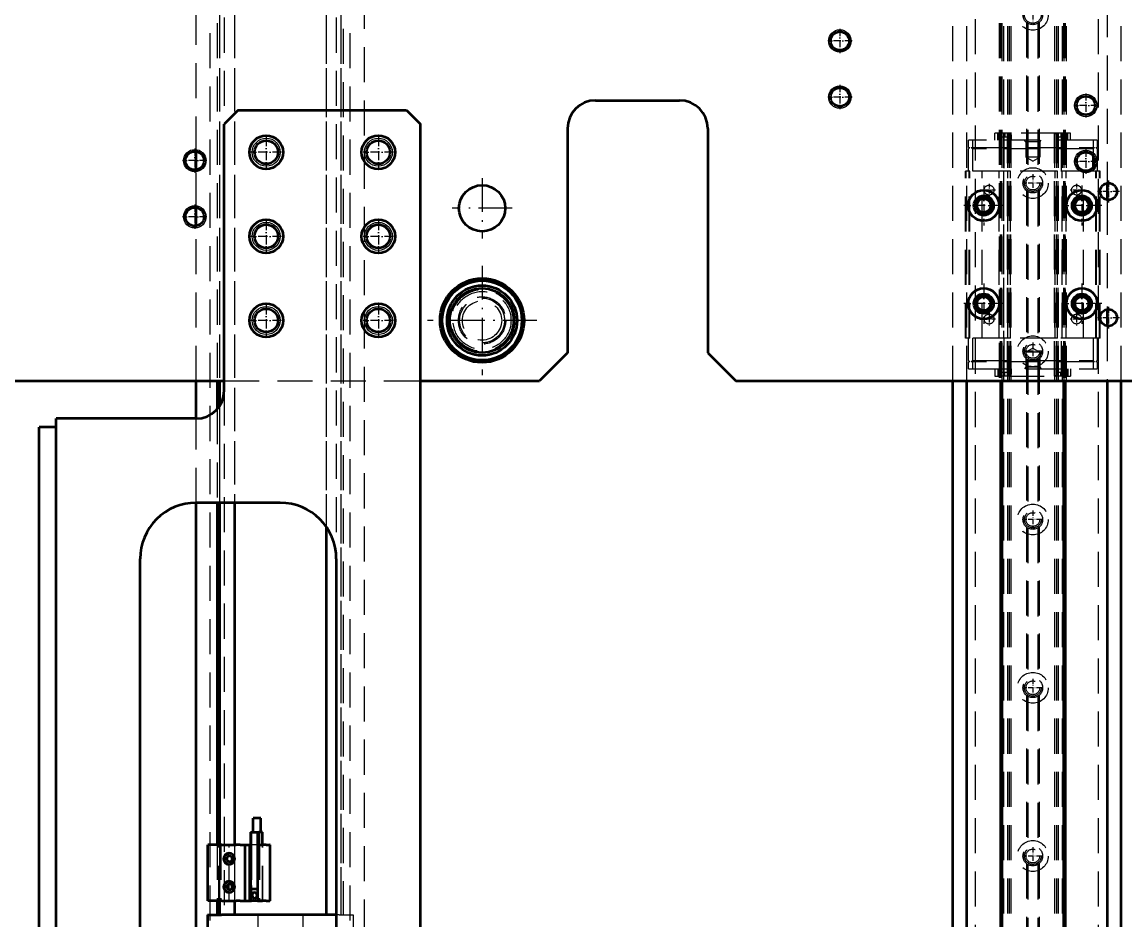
# Model space of a CAD drawing. Header units: millimetres. Extents: x -10155 to 20189, y -25550 to -22580.
# Drawn here: x -9248.4 to -8854.9, y -23547.8 to -23227.6 of the extents above; entities that cross this region are included whole.
import ezdxf

# ---------------------------------------------------------------- set-up
doc = ezdxf.new("R2010")
doc.units = ezdxf.units.MM
for name, pattern in [('CENTER-HOKUTO', [23, 20, -1, 1, -1]), ('DASHDOT', [18.5, 12, -3, 0.5, -3]), ('DASHSPACE', [30, 12, -18]), ('HIDDEN-HOKUTO', [3.8, 2.5, -1.3])]:
    doc.linetypes.add(name, pattern=pattern)
doc.layers.add('AM_7', color=2, linetype='CENTER-HOKUTO', lineweight=30)
doc.layers.add('AM_HID', color=1, linetype='HIDDEN-HOKUTO', lineweight=25)
doc.layers.add('word_dim', color=253, linetype='Continuous')
doc.styles.get("Standard").update_dxf_attribs({"font": 'romans.shx', "bigfont": 'bigfont.shx'})
doc.dimstyles.new('RS-1-5', dxfattribs={"dimscale": 5, "dimtxt": 3.5, "dimasz": 3, "dimexe": 1, "dimexo": 0, "dimgap": 1, "dimtad": 3, "dimdsep": 46, "dimtxsty": 'Standard', "dimblk1": 'OPEN', "dimblk2": 'OPEN', "dimsah": 1, "dimcen": 0, "dimclrd": 256, "dimclre": 256, "dimclrt": 3, "dimadec": 0, "dimazin": 0, "dimtfac": 1, "dimtmove": 0, "dimatfit": 3, "dimldrblk": 'OPEN', "dimfxl": 0, "dimtolj": 1, "dimtzin": 0, "dimarcsym": 0})

# ---------------------------------------------------------------- blocks, each defined once
blk = doc.blocks.new('_Open')
at = {"color": 0, "lineweight": -2}
for p, q in [((-1, 0.167), (0, 0)), ((-1, -0.167), (0, 0)), ((0, 0), (-1, 0))]:
    blk.add_line(p, q, dxfattribs=at)
blk = doc.blocks.new('*D754')
at = {"layer": 'DEFPOINTS', "color": 0, "ltscale": 2}
for p in [(-8616.25, -22750.69), (-9696.25, -23547.81), (-8616.25, -23589.18)]:
    blk.add_point(p, dxfattribs=at)
at = {"layer": 'word_dim', "lineweight": -2, "ltscale": 2}
for p, q in [((-9696.25, -23547.81), (-9696.25, -22745.69)), ((-8616.25, -23589.18), (-8616.25, -22745.69)), ((-9681.25, -22750.69), (-8631.25, -22750.69))]:
    blk.add_line(p, q, dxfattribs=at)
at = {"layer": 'word_dim', "lineweight": -2, "ltscale": 2, "xscale": 15, "yscale": 15, "zscale": 15, "rotation": 180}
blk.add_blockref('_Open', (-9696.25, -22750.69), dxfattribs=at)
at = {"layer": 'word_dim', "lineweight": -2, "ltscale": 2, "xscale": 15, "yscale": 15, "zscale": 15}
blk.add_blockref('_Open', (-8616.25, -22750.69), dxfattribs=at)
at = {"layer": 'word_dim', "color": 3, "ltscale": 2, "insert": (-9156.25, -22736.94), "char_height": 17.5, "attachment_point": 5}
blk.add_mtext('\\A1;1080', dxfattribs=at)

msp = doc.modelspace()

# ---------------------------------------------------------------- linework, layer by layer
at = {"color": 7, "lineweight": 35}
for p, q in [((-9043.748, -23255.504), (-9013.748, -23255.504)), ((-9171.248, -23259.004), (-9111.248, -23259.004)), ((-9176.248, -23359.004), (-9176.248, -23264.004)), ((-9106.248, -23605.004), (-9106.248, -23264.004)), ((-9053.748, -23265.504), (-9053.748, -23345.504)), ((-9003.748, -23265.504), (-9003.748, -23345.504)), ((-9648.748, -23355.504), (-9176.248, -23355.504)), ((-9106.248, -23355.504), (-9063.748, -23355.504)), ((-8993.748, -23355.504), (-8673.748, -23355.504)), ((-8916.248, -23795.004), (-8916.248, -23355.504)), ((-8911.248, -23850.004), (-8911.248, -23355.504)), ((-8899.248, -23355.504), (-8899.248, -23850.004)), ((-8898.827, -23355.504), (-8898.827, -23850.004)), ((-8898.748, -23355.504), (-8898.748, -23849.004)), ((-8876.748, -23355.504), (-8876.748, -23849.004)), ((-8876.668, -23355.504), (-8876.668, -23850.004)), ((-8876.248, -23355.504), (-8876.248, -23850.004)), ((-8861.248, -23355.504), (-8861.248, -23850.004)), ((-8856.248, -23795.004), (-8856.248, -23355.504)), ((-9236.248, -23605.004), (-9236.248, -23369.004)), ((-9186.248, -23369.004), (-9236.248, -23369.004)), ((-9242.248, -23612.004), (-9242.248, -23372.004)), ((-9186.248, -23573.004), (-9186.248, -23399.004)), ((-9156.248, -23399.004), (-9186.248, -23399.004)), ((-9178.748, -23399.004), (-9178.748, -23521.004)), ((-9177.897, -23399.004), (-9177.897, -23521.004)), ((-9172.597, -23399.004), (-9172.597, -23521.004)), ((-9139.897, -23407.485), (-9139.897, -23546.004)), ((-9206.248, -23555.004), (-9206.248, -23419.004)), ((-9136.248, -23419.004), (-9136.248, -23555.004)), ((-9166.906, -23516.504), (-9166.906, -23536.704)), ((-9164.368, -23516.504), (-9164.368, -23536.704)), ((-9182.07, -23541.004), (-9182.07, -23521.004)), ((-9168.867, -23521.004), (-9168.867, -23541.004)), ((-9167.184, -23521.004), (-9167.184, -23541.004)), ((-9164.365, -23521.004), (-9164.365, -23541.004)), ((-9159.812, -23541.004), (-9159.812, -23521.004)), ((-9182.248, -23546.004), (-9182.248, -23573.004)), ((-9136.248, -23546.004), (-9177.248, -23546.004))]:
    msp.add_line(p, q, dxfattribs=at)
at = {"color": 7, "lineweight": 35, "ltscale": 0.176777}
for p, q in [((-9171.248, -23259.004), (-9176.248, -23264.004)), ((-9111.248, -23259.004), (-9106.248, -23264.004))]:
    msp.add_line(p, q, dxfattribs=at)
at = {"color": 7, "lineweight": 35, "ltscale": 0.164282}
for p, q in [((-9186.248, -23280.289), (-9186.248, -23273.718)), ((-9186.248, -23300.289), (-9186.248, -23293.718))]:
    msp.add_line(p, q, dxfattribs=at)
at = {"color": 7, "lineweight": 35, "ltscale": 0.105049}
msp.add_line((-8866.248, -23275.229), (-8866.248, -23279.431), dxfattribs=at)
at = {"color": 7, "lineweight": 35, "ltscale": 0.147902}
for p, q in [((-8861.248, -23285.046), (-8861.248, -23290.962)), ((-8861.248, -23330.046), (-8861.248, -23335.962))]:
    msp.add_line(p, q, dxfattribs=at)
at = {"color": 7, "lineweight": 35, "ltscale": 0.353553}
for p, q in [((-9053.748, -23345.504), (-9063.748, -23355.504)), ((-9003.748, -23345.504), (-8993.748, -23355.504))]:
    msp.add_line(p, q, dxfattribs=at)
at = {"color": 7, "lineweight": 35, "ltscale": 0.337502}
msp.add_line((-9186.248, -23369.004), (-9186.248, -23355.504), dxfattribs=at)
at = {"color": 7, "lineweight": 35, "ltscale": 0.252858}
msp.add_line((-9178.748, -23355.504), (-9178.748, -23365.618), dxfattribs=at)
at = {"color": 7, "lineweight": 35, "ltscale": 0.225061}
msp.add_line((-9177.897, -23355.504), (-9177.897, -23364.506), dxfattribs=at)
at = {"color": 7, "lineweight": 35, "ltscale": 0.15}
msp.add_line((-9236.248, -23372.004), (-9242.248, -23372.004), dxfattribs=at)
at = {"color": 7, "lineweight": 35, "ltscale": 0.019482}
msp.add_line((-9165.151, -23511.504), (-9165.93, -23511.504), dxfattribs=at)
at = {"color": 7, "lineweight": 35, "ltscale": 0.125}
for p, q in [((-9165.93, -23516.504), (-9165.93, -23511.504)), ((-9163.23, -23516.504), (-9163.23, -23511.504)), ((-9177.897, -23541.004), (-9177.897, -23546.004)), ((-9172.597, -23541.004), (-9172.597, -23546.004)), ((-9182.248, -23546.004), (-9177.248, -23546.004))]:
    msp.add_line(p, q, dxfattribs=at)
at = {"color": 7, "lineweight": 35, "ltscale": 0.044855}
msp.add_line((-9163.357, -23511.504), (-9165.151, -23511.504), dxfattribs=at)
at = {"color": 7, "lineweight": 35, "ltscale": 0.003162}
msp.add_line((-9163.23, -23511.504), (-9163.357, -23511.504), dxfattribs=at)
at = {"color": 7, "lineweight": 35, "ltscale": 0.063446}
for p, q in [((-9166.906, -23516.504), (-9164.368, -23516.504)), ((-9166.906, -23536.704), (-9164.368, -23536.704))]:
    msp.add_line(p, q, dxfattribs=at)
at = {"color": 7, "lineweight": 35, "ltscale": 0.011322}
msp.add_line((-9164.368, -23516.504), (-9163.915, -23516.504), dxfattribs=at)
at = {"color": 7, "lineweight": 35, "ltscale": 0.028687}
for p, q in [((-9162.768, -23516.504), (-9163.915, -23516.504)), ((-9162.768, -23541.004), (-9163.915, -23541.004))]:
    msp.add_line(p, q, dxfattribs=at)
at = {"color": 7, "lineweight": 35, "ltscale": 0.1125}
for p, q in [((-9163.915, -23516.504), (-9163.915, -23521.004)), ((-9162.58, -23521.004), (-9162.58, -23516.504))]:
    msp.add_line(p, q, dxfattribs=at)
at = {"color": 7, "lineweight": 35, "ltscale": 0.004687}
for p, q in [((-9162.58, -23516.504), (-9162.768, -23516.504)), ((-9162.58, -23541.004), (-9162.768, -23541.004))]:
    msp.add_line(p, q, dxfattribs=at)
at = {"color": 7, "lineweight": 35, "ltscale": 0.12395}
for p, q in [((-9177.112, -23521.004), (-9182.07, -23521.004)), ((-9177.112, -23541.004), (-9182.07, -23541.004))]:
    msp.add_line(p, q, dxfattribs=at)
at = {"color": 7, "lineweight": 35, "ltscale": 0.127332}
for p, q in [((-9177.112, -23521.004), (-9172.019, -23521.004)), ((-9177.112, -23541.004), (-9172.019, -23541.004))]:
    msp.add_line(p, q, dxfattribs=at)
at = {"color": 7, "lineweight": 35, "ltscale": 0.008679}
for p, q in [((-9171.671, -23521.004), (-9172.019, -23521.004)), ((-9171.671, -23541.004), (-9172.019, -23541.004))]:
    msp.add_line(p, q, dxfattribs=at)
at = {"color": 7, "lineweight": 35, "ltscale": 0.02868}
for p, q in [((-9170.524, -23521.004), (-9171.671, -23521.004)), ((-9170.524, -23541.004), (-9171.671, -23541.004))]:
    msp.add_line(p, q, dxfattribs=at)
at = {"color": 7, "lineweight": 35, "ltscale": 0.041425}
for p, q in [((-9170.524, -23521.004), (-9168.867, -23521.004)), ((-9170.524, -23541.004), (-9168.867, -23541.004))]:
    msp.add_line(p, q, dxfattribs=at)
at = {"color": 7, "lineweight": 35, "ltscale": 0.04209}
for p, q in [((-9168.867, -23521.004), (-9167.184, -23521.004)), ((-9168.867, -23541.004), (-9167.184, -23541.004))]:
    msp.add_line(p, q, dxfattribs=at)
at = {"color": 7, "lineweight": 35, "ltscale": 0.006946}
msp.add_line((-9167.184, -23521.004), (-9166.906, -23521.004), dxfattribs=at)
at = {"color": 7, "lineweight": 35, "ltscale": 0.043042}
for p, q in [((-9164.365, -23521.004), (-9162.643, -23521.004)), ((-9164.365, -23541.004), (-9162.643, -23541.004))]:
    msp.add_line(p, q, dxfattribs=at)
at = {"color": 7, "lineweight": 35, "ltscale": 0.010571}
for p, q in [((-9162.22, -23521.004), (-9162.643, -23521.004)), ((-9162.22, -23541.004), (-9162.643, -23541.004))]:
    msp.add_line(p, q, dxfattribs=at)
at = {"color": 7, "lineweight": 35, "ltscale": 0.022656}
for p, q in [((-9161.314, -23521.004), (-9162.22, -23521.004)), ((-9161.314, -23541.004), (-9162.22, -23541.004))]:
    msp.add_line(p, q, dxfattribs=at)
at = {"color": 7, "lineweight": 35, "ltscale": 0.032861}
for p, q in [((-9161.314, -23521.004), (-9159.999, -23521.004)), ((-9161.314, -23541.004), (-9159.999, -23541.004))]:
    msp.add_line(p, q, dxfattribs=at)
at = {"color": 7, "lineweight": 35, "ltscale": 0.004681}
for p, q in [((-9159.812, -23521.004), (-9159.999, -23521.004)), ((-9159.812, -23541.004), (-9159.999, -23541.004))]:
    msp.add_line(p, q, dxfattribs=at)
at = {"color": 7, "lineweight": 35, "ltscale": 0.028535}
for p, q in [((-9174.394, -23524.849), (-9175.379, -23525.427)), ((-9175.379, -23526.581), (-9174.394, -23527.159)), ((-9174.394, -23534.849), (-9175.379, -23535.427)), ((-9175.379, -23536.581), (-9174.394, -23537.159))]:
    msp.add_line(p, q, dxfattribs=at)
at = {"color": 7, "lineweight": 35, "ltscale": 0.028868}
for p, q in [((-9175.379, -23525.427), (-9175.379, -23526.581)), ((-9175.292, -23525.427), (-9175.292, -23526.581)), ((-9173.409, -23526.581), (-9173.409, -23525.427)), ((-9175.379, -23535.427), (-9175.379, -23536.581)), ((-9175.205, -23535.427), (-9175.205, -23536.581)), ((-9173.409, -23536.581), (-9173.409, -23535.427))]:
    msp.add_line(p, q, dxfattribs=at)
at = {"color": 7, "lineweight": 35, "ltscale": 0.002167}
for p, q in [((-9175.292, -23525.427), (-9175.379, -23525.427)), ((-9175.292, -23526.581), (-9175.379, -23526.581))]:
    msp.add_line(p, q, dxfattribs=at)
at = {"color": 7, "lineweight": 35, "ltscale": 0.027281}
for p, q in [((-9174.351, -23524.875), (-9175.292, -23525.427)), ((-9175.292, -23526.581), (-9174.351, -23527.133))]:
    msp.add_line(p, q, dxfattribs=at)
at = {"color": 7, "lineweight": 35, "ltscale": 0.02854}
for p, q in [((-9173.409, -23525.427), (-9174.394, -23524.849)), ((-9174.394, -23527.159), (-9173.409, -23526.581)), ((-9173.409, -23535.427), (-9174.394, -23534.849)), ((-9174.394, -23537.159), (-9173.409, -23536.581))]:
    msp.add_line(p, q, dxfattribs=at)
at = {"color": 7, "lineweight": 35, "ltscale": 0.026022}
for p, q in [((-9174.307, -23534.9), (-9175.205, -23535.427)), ((-9175.205, -23536.581), (-9174.307, -23537.108))]:
    msp.add_line(p, q, dxfattribs=at)
at = {"color": 7, "lineweight": 35, "ltscale": 0.00434}
for p, q in [((-9175.205, -23535.427), (-9175.379, -23535.427)), ((-9175.205, -23536.581), (-9175.379, -23536.581))]:
    msp.add_line(p, q, dxfattribs=at)
at = {"color": 7, "lineweight": 35, "ltscale": 0.1075}
msp.add_line((-9166.694, -23536.704), (-9166.694, -23541.004), dxfattribs=at)
at = {"color": 7, "lineweight": 35, "ltscale": 0.125001}
msp.add_line((-9178.748, -23541.004), (-9178.748, -23546.004), dxfattribs=at)
at = {"color": 7, "lineweight": 35, "ltscale": 0.016046}
msp.add_line((-9167.184, -23541.004), (-9166.542, -23541.004), dxfattribs=at)
at = {"color": 7, "lineweight": 35, "ltscale": 0.06344}
msp.add_line((-9164.157, -23541.004), (-9166.694, -23541.004), dxfattribs=at)
at = {"color": 7, "lineweight": 35, "ltscale": 0.051099}
msp.add_line((-9164.496, -23541.004), (-9166.54, -23541.004), dxfattribs=at)
at = {"color": 7, "lineweight": 35, "ltscale": 0.003271}
msp.add_line((-9164.365, -23541.004), (-9164.496, -23541.004), dxfattribs=at)
at = {"color": 7, "lineweight": 35, "ltscale": 0.006042}
msp.add_line((-9164.157, -23541.004), (-9163.915, -23541.004), dxfattribs=at)
at = {"color": 7, "linetype": 'DASHSPACE', "lineweight": 13}
for centre in [(-8887.748, -23225.004), (-8887.748, -23285.004), (-8887.748, -23345.004), (-8887.748, -23405.004), (-8887.748, -23465.004), (-8887.748, -23525.004)]:
    msp.add_circle(centre, 3, dxfattribs=at)
at = {"color": 7, "lineweight": 13}
for centre, radius in [((-8956.571, -23234.317), 4), ((-8956.571, -23254.317), 4), ((-8868.823, -23257.33), 4), ((-9161.248, -23274.004), 5), ((-9121.248, -23274.004), 5), ((-9186.748, -23277.004), 4), ((-8868.823, -23277.33), 4), ((-9186.748, -23297.004), 4), ((-9161.248, -23304.004), 5), ((-9121.248, -23304.004), 5), ((-9161.248, -23334.004), 5), ((-9121.248, -23334.004), 5)]:
    msp.add_circle(centre, radius, dxfattribs=at)
at = {"color": 7, "lineweight": 35}
for centre, radius in [((-8956.571, -23234.317), 3.323), ((-8956.571, -23254.317), 3.323), ((-8868.823, -23257.33), 3.323), ((-9161.248, -23274.004), 6), ((-9161.248, -23274.004), 4.188), ((-9121.248, -23274.004), 6), ((-9121.248, -23274.004), 4.188), ((-9186.748, -23277.004), 3.324), ((-8868.823, -23277.33), 3.323), ((-9084.248, -23294.004), 8.25), ((-8860.748, -23288.004), 3), ((-8905.248, -23293.004), 5.5), ((-8905.248, -23293.004), 3.5), ((-8905.248, -23293.004), 3), ((-8905.248, -23293.004), 2.459), ((-8870.248, -23293.004), 5.5), ((-8870.248, -23293.004), 3.5), ((-8870.248, -23293.004), 3), ((-8870.248, -23293.004), 2.458), ((-9186.748, -23297.004), 3.324), ((-9161.248, -23304.004), 6), ((-9121.248, -23304.004), 6), ((-9161.248, -23304.004), 4.188), ((-9121.248, -23304.004), 4.188), ((-9084.248, -23334.004), 15), ((-9084.248, -23334.004), 14.5), ((-9084.248, -23334.004), 14.2), ((-9084.248, -23334.004), 12.5), ((-9084.248, -23334.004), 11.5), ((-8905.248, -23328.004), 5.5), ((-8870.248, -23328.004), 5.5), ((-8905.248, -23328.004), 3.5), ((-8905.248, -23328.004), 3), ((-8905.248, -23328.004), 2.458), ((-8870.248, -23328.004), 3.5), ((-8870.248, -23328.004), 3), ((-8870.248, -23328.004), 2.458), ((-9161.248, -23334.004), 6), ((-9161.248, -23334.004), 4.188), ((-9121.248, -23334.004), 6), ((-9121.248, -23334.004), 4.188), ((-8860.748, -23333.004), 3)]:
    msp.add_circle(centre, radius, dxfattribs=at)
for centre, radius, start, end in [((-9043.748, -23265.504), 10, 90, 179.99999), ((-9013.748, -23265.504), 10, 0, 90), ((-9186.248, -23359.004), 10, 270, 360), ((-9186.248, -23419.004), 20, 90, 180.00001), ((-9156.248, -23419.004), 20, 360, 90)]:
    msp.add_arc(centre, radius, start, end, dxfattribs=at)
for centre, major_axis, ratio, start_param, end_param in [((-9174.481, -23526.004), (0, 2), 0.9848078, 6.2831853, 9.424778), ((-9174.394, -23526.004), (0, 2), 0.9848078, 0.0220344, 3.1195502), ((-9174.481, -23526.004), (0, 2), 0.9848078, 3.1415927, 6.2831853), ((-9174.481, -23536.004), (0, 2), 0.9848078, 6.2831853, 9.424778), ((-9174.394, -23536.004), (0, 2), 0.9848078, 0.0220344, 3.1195502), ((-9174.481, -23536.004), (0, 2), 0.9848078, 3.1415927, 6.2831853), ((-9165.425, -23539.004), (0, 1), 0.9063078, 6.2831853, 9.424778), ((-9165.383, -23539.004), (0, 1), 0.9063078, 0.0232841, 3.1183052), ((-9165.425, -23539.004), (0, 1), 0.9063078, 3.1415927, 6.2831853)]:
    msp.add_ellipse(centre, major_axis=major_axis, ratio=ratio, start_param=start_param, end_param=end_param, dxfattribs=at)
at = {"layer": 'AM_7', "color": 2, "linetype": 'DASHDOT', "lineweight": 13, "ltscale": 0.159802}
for p, q in [((-8887.748, -23221.808), (-8887.748, -23228.2)), ((-8887.748, -23281.808), (-8887.748, -23288.2)), ((-8884.551, -23285.004), (-8890.943, -23285.004)), ((-8887.748, -23341.808), (-8887.748, -23348.2)), ((-8884.551, -23345.004), (-8890.943, -23345.004)), ((-8884.551, -23405.004), (-8890.943, -23405.004)), ((-8887.748, -23401.808), (-8887.748, -23408.2)), ((-8887.748, -23461.808), (-8887.748, -23468.2)), ((-8884.551, -23465.004), (-8890.943, -23465.004)), ((-8887.748, -23521.808), (-8887.748, -23528.2)), ((-8884.551, -23525.004), (-8890.943, -23525.004))]:
    msp.add_line(p, q, dxfattribs=at)
at = {"layer": 'AM_7', "color": 2, "linetype": 'DASHDOT', "lineweight": 13, "ltscale": 0.216028}
for p, q in [((-8956.571, -23229.996), (-8956.571, -23238.638)), ((-8952.25, -23234.317), (-8960.891, -23234.317)), ((-8956.571, -23249.996), (-8956.571, -23258.638)), ((-8952.25, -23254.317), (-8960.891, -23254.317)), ((-8868.823, -23253.009), (-8868.823, -23261.65)), ((-8864.502, -23257.33), (-8873.143, -23257.33)), ((-9186.748, -23272.683), (-9186.748, -23281.324)), ((-8868.823, -23273.009), (-8868.823, -23281.65)), ((-9182.427, -23277.004), (-9191.068, -23277.004)), ((-8864.502, -23277.33), (-8873.143, -23277.33)), ((-9186.748, -23292.683), (-9186.748, -23301.324)), ((-9182.427, -23297.004), (-9191.068, -23297.004))]:
    msp.add_line(p, q, dxfattribs=at)
at = {"layer": 'AM_7', "color": 2, "linetype": 'DASHDOT', "lineweight": 13, "ltscale": 0.27222}
for p, q in [((-9161.248, -23268.559), (-9161.248, -23279.448)), ((-9121.248, -23268.559), (-9121.248, -23279.448)), ((-9161.248, -23298.559), (-9161.248, -23309.448)), ((-9121.248, -23298.559), (-9121.248, -23309.448)), ((-9161.248, -23328.559), (-9161.248, -23339.448)), ((-9121.248, -23328.559), (-9121.248, -23339.448))]:
    msp.add_line(p, q, dxfattribs=at)
at = {"layer": 'AM_7', "color": 2, "linetype": 'DASHDOT', "lineweight": 13, "ltscale": 0.272217}
for p, q in [((-9155.803, -23274.004), (-9166.692, -23274.004)), ((-9115.803, -23274.004), (-9126.692, -23274.004)), ((-9155.803, -23304.004), (-9166.692, -23304.004)), ((-9115.803, -23304.004), (-9126.692, -23304.004)), ((-9155.803, -23334.004), (-9166.692, -23334.004)), ((-9115.803, -23334.004), (-9126.692, -23334.004))]:
    msp.add_line(p, q, dxfattribs=at)
at = {"layer": 'AM_7', "color": 2, "linetype": 'DASHDOT', "lineweight": 13}
for p, q in [((-9084.248, -23283.279), (-9084.248, -23304.729)), ((-9073.522, -23294.004), (-9094.972, -23294.004)), ((-9084.248, -23314.504), (-9084.248, -23353.504)), ((-9064.748, -23334.004), (-9103.748, -23334.004))]:
    msp.add_line(p, q, dxfattribs=at)
at = {"layer": 'AM_7', "color": 2, "linetype": 'DASHDOT', "lineweight": 13, "ltscale": 0.357501}
for p, q in [((-8905.248, -23285.854), (-8905.248, -23300.154)), ((-8905.248, -23285.854), (-8905.248, -23300.154)), ((-8870.248, -23285.854), (-8870.248, -23300.154)), ((-8870.248, -23285.854), (-8870.248, -23300.154)), ((-8898.097, -23293.004), (-8912.397, -23293.004)), ((-8898.097, -23293.004), (-8912.397, -23293.004)), ((-8863.097, -23293.004), (-8877.397, -23293.004)), ((-8863.097, -23293.004), (-8877.397, -23293.004)), ((-8905.248, -23320.854), (-8905.248, -23335.154)), ((-8905.248, -23320.854), (-8905.248, -23335.154)), ((-8870.248, -23320.854), (-8870.248, -23335.154)), ((-8870.248, -23320.854), (-8870.248, -23335.154)), ((-8898.097, -23328.004), (-8912.397, -23328.004)), ((-8898.097, -23328.004), (-8912.397, -23328.004)), ((-8863.097, -23328.004), (-8877.397, -23328.004)), ((-8863.097, -23328.004), (-8877.397, -23328.004))]:
    msp.add_line(p, q, dxfattribs=at)
at = {"layer": 'AM_7', "color": 2, "linetype": 'DASHDOT', "lineweight": 13, "ltscale": 0.114336}
for p, q in [((-8903.348, -23285.217), (-8903.348, -23289.791)), ((-8903.348, -23331.217), (-8903.348, -23335.791)), ((-8872.147, -23331.217), (-8872.147, -23335.791))]:
    msp.add_line(p, q, dxfattribs=at)
at = {"layer": 'AM_7', "color": 2, "linetype": 'DASHDOT', "lineweight": 13, "ltscale": 0.114334}
msp.add_line((-8872.147, -23285.217), (-8872.147, -23289.791), dxfattribs=at)
at = {"layer": 'AM_7', "color": 2, "linetype": 'DASHDOT', "lineweight": 13, "ltscale": 0.195001}
for p, q in [((-8860.748, -23284.104), (-8860.748, -23291.904)), ((-8860.748, -23329.104), (-8860.748, -23336.904))]:
    msp.add_line(p, q, dxfattribs=at)
at = {"layer": 'AM_7', "color": 2, "linetype": 'DASHDOT', "lineweight": 13, "ltscale": 0.114337}
for p, q in [((-8901.061, -23287.504), (-8905.634, -23287.504)), ((-8901.061, -23333.504), (-8905.634, -23333.504))]:
    msp.add_line(p, q, dxfattribs=at)
at = {"layer": 'AM_7', "color": 2, "linetype": 'DASHDOT', "lineweight": 13, "ltscale": 0.114331}
for p, q in [((-8869.861, -23287.504), (-8874.434, -23287.504)), ((-8869.861, -23333.504), (-8874.434, -23333.504))]:
    msp.add_line(p, q, dxfattribs=at)
at = {"layer": 'AM_7', "color": 2, "linetype": 'DASHDOT', "lineweight": 13, "ltscale": 0.194995}
for p, q in [((-8856.848, -23288.004), (-8864.647, -23288.004)), ((-8856.848, -23333.004), (-8864.647, -23333.004))]:
    msp.add_line(p, q, dxfattribs=at)
at = {"layer": 'AM_HID', "color": 1, "lineweight": 13, "ltscale": 5}
for p, q in [((-9177.897, -23016.004), (-9177.897, -23546.004)), ((-9172.597, -23016.004), (-9172.597, -23546.004)), ((-9139.897, -23016.004), (-9139.897, -23546.004)), ((-9134.597, -23016.004), (-9134.597, -23546.004)), ((-9139.897, -23021.004), (-9139.897, -23407.485)), ((-9134.597, -23021.004), (-9134.597, -23546.004)), ((-9133.748, -23021.004), (-9133.748, -23546.004)), ((-8908.248, -23847.004), (-8908.248, -23023.004)), ((-8898.839, -23020.004), (-8898.839, -23850.004)), ((-8898.248, -23020.004), (-8898.248, -23850.004)), ((-8896.783, -23020.004), (-8896.783, -23850.004)), ((-8896.781, -23020.004), (-8896.781, -23850.004)), ((-8896.158, -23020.004), (-8896.158, -23850.004)), ((-8895.547, -23020.004), (-8895.547, -23850.004)), ((-8879.947, -23020.004), (-8879.947, -23850.004)), ((-8879.337, -23020.004), (-8879.337, -23850.004)), ((-8878.714, -23020.004), (-8878.714, -23850.004)), ((-8878.712, -23020.004), (-8878.712, -23850.004)), ((-8877.248, -23020.004), (-8877.248, -23850.004)), ((-8876.656, -23020.004), (-8876.656, -23850.004)), ((-8864.248, -23847.004), (-8864.248, -23023.004)), ((-9178.748, -23038.004), (-9178.748, -23355.504)), ((-9177.897, -23038.004), (-9177.897, -23355.504)), ((-9176.248, -23036.004), (-9176.248, -23546.004)), ((-9172.597, -23038.004), (-9172.597, -23399.004)), ((-9136.248, -23036.004), (-9136.248, -23546.004)), ((-8911.248, -23355.504), (-8911.248, -23038.004)), ((-8899.748, -23038.004), (-8899.748, -23355.504)), ((-8899.248, -23038.004), (-8899.248, -23355.504)), ((-8898.827, -23038.004), (-8898.827, -23355.504)), ((-8898.748, -23038.004), (-8898.748, -23355.504)), ((-8876.748, -23038.004), (-8876.748, -23355.504)), ((-8876.668, -23038.004), (-8876.668, -23355.504)), ((-8876.248, -23038.004), (-8876.248, -23355.504)), ((-8875.748, -23355.504), (-8875.748, -23038.004)), ((-9181.248, -23795.004), (-9181.248, -23080.004)), ((-9131.248, -23795.004), (-9131.248, -23080.004)), ((-9126.248, -23667.004), (-9126.248, -23080.004)), ((-8916.248, -23355.504), (-8916.248, -23080.004)), ((-8856.248, -23355.504), (-8856.248, -23080.004)), ((-8861.248, -23144.462), (-8861.248, -23285.046)), ((-9186.248, -23273.718), (-9186.248, -23155.433)), ((-8889.998, -23227.685), (-8889.998, -23282.323)), ((-8889.498, -23228.035), (-8889.498, -23281.973)), ((-8885.998, -23228.035), (-8885.998, -23281.973)), ((-8885.498, -23227.685), (-8885.498, -23282.323)), ((-8900.248, -23267.154), (-8901.248, -23267.154)), ((-8901.248, -23269.754), (-8901.248, -23267.154)), ((-8899.348, -23267.154), (-8900.248, -23267.154)), ((-8900.248, -23269.754), (-8900.248, -23267.154)), ((-8897.748, -23267.154), (-8899.348, -23267.154)), ((-8899.248, -23353.854), (-8899.248, -23267.154)), ((-8898.839, -23353.854), (-8898.839, -23267.154)), ((-8898.827, -23353.854), (-8898.827, -23267.154)), ((-8898.748, -23267.154), (-8898.748, -23268.454)), ((-8898.031, -23267.154), (-8898.031, -23280.754)), ((-8896.147, -23267.154), (-8897.748, -23267.154)), ((-8897.748, -23267.154), (-8897.748, -23268.454)), ((-8897.748, -23267.154), (-8897.748, -23268.454)), ((-8896.783, -23353.854), (-8896.783, -23267.154)), ((-8896.781, -23353.854), (-8896.781, -23267.154)), ((-8896.748, -23267.154), (-8896.748, -23268.454)), ((-8896.158, -23353.854), (-8896.158, -23267.154)), ((-8879.348, -23267.154), (-8896.147, -23267.154)), ((-8895.547, -23353.854), (-8895.547, -23267.154)), ((-8879.947, -23353.854), (-8879.947, -23267.154)), ((-8877.748, -23267.154), (-8879.348, -23267.154)), ((-8879.337, -23353.854), (-8879.337, -23267.154)), ((-8878.748, -23267.154), (-8878.748, -23268.454)), ((-8878.714, -23353.854), (-8878.714, -23267.154)), ((-8878.712, -23353.854), (-8878.712, -23267.154)), ((-8876.147, -23267.154), (-8877.748, -23267.154)), ((-8877.748, -23267.154), (-8877.748, -23268.454)), ((-8877.748, -23267.154), (-8877.748, -23268.454)), ((-8877.464, -23280.754), (-8877.464, -23267.154)), ((-8876.748, -23267.154), (-8876.748, -23268.454)), ((-8876.668, -23353.854), (-8876.668, -23267.154)), ((-8876.656, -23353.854), (-8876.656, -23267.154)), ((-8876.248, -23353.854), (-8876.248, -23267.154)), ((-8875.248, -23267.154), (-8876.147, -23267.154)), ((-8874.248, -23267.154), (-8875.248, -23267.154)), ((-8875.248, -23269.754), (-8875.248, -23267.154)), ((-8874.248, -23269.754), (-8874.248, -23267.154)), ((-8909.248, -23269.754), (-8910.748, -23269.754)), ((-8910.748, -23272.254), (-8910.748, -23269.754)), ((-8909.248, -23269.754), (-8909.248, -23272.254)), ((-8909.248, -23269.754), (-8909.248, -23280.754)), ((-8866.248, -23269.754), (-8909.248, -23269.754)), ((-8899.998, -23267.804), (-8899.998, -23269.754)), ((-8898.748, -23268.454), (-8897.748, -23268.454)), ((-8897.748, -23268.454), (-8896.748, -23268.454)), ((-8895.498, -23267.804), (-8895.498, -23269.754)), ((-8890.206, -23270.295), (-8890.748, -23269.754)), ((-8887.748, -23270.295), (-8890.206, -23270.295)), ((-8890.206, -23270.295), (-8890.206, -23275.754)), ((-8885.289, -23270.295), (-8887.748, -23270.295)), ((-8885.289, -23270.295), (-8884.748, -23269.754)), ((-8885.289, -23270.295), (-8885.289, -23275.754)), ((-8879.998, -23267.804), (-8879.998, -23269.754)), ((-8878.748, -23268.454), (-8877.748, -23268.454)), ((-8877.748, -23268.454), (-8876.748, -23268.454)), ((-8875.498, -23267.804), (-8875.498, -23269.754)), ((-8866.248, -23269.754), (-8866.248, -23280.754)), ((-8864.748, -23269.754), (-8866.248, -23269.754)), ((-8866.248, -23269.754), (-8866.248, -23272.254)), ((-8864.748, -23269.754), (-8864.748, -23272.254)), ((-8910.748, -23272.254), (-8910.248, -23272.254)), ((-8910.248, -23272.254), (-8910.748, -23272.754)), ((-8910.748, -23280.754), (-8910.748, -23272.754)), ((-8909.248, -23272.754), (-8909.748, -23272.254)), ((-8909.748, -23272.254), (-8909.248, -23272.254)), ((-8909.248, -23272.254), (-8866.248, -23272.254)), ((-8866.248, -23272.754), (-8909.248, -23272.754)), ((-8909.248, -23272.754), (-8909.248, -23280.754)), ((-8866.248, -23272.254), (-8865.748, -23272.254)), ((-8865.748, -23272.254), (-8866.248, -23272.754)), ((-8866.248, -23272.754), (-8866.248, -23275.229)), ((-8865.248, -23272.254), (-8864.748, -23272.254)), ((-8864.748, -23272.754), (-8865.248, -23272.254)), ((-8864.748, -23272.754), (-8864.748, -23280.754)), ((-8887.748, -23275.754), (-8890.206, -23275.754)), ((-8887.748, -23277.173), (-8890.206, -23275.754)), ((-8885.289, -23275.754), (-8887.748, -23275.754)), ((-8887.748, -23277.173), (-8885.289, -23275.754)), ((-9186.248, -23293.718), (-9186.248, -23280.289)), ((-8910.248, -23280.754), (-8911.748, -23280.754)), ((-8911.748, -23340.254), (-8911.748, -23280.754)), ((-8911.498, -23340.254), (-8911.498, -23280.754)), ((-8910.498, -23340.254), (-8910.498, -23280.754)), ((-8896.598, -23280.754), (-8910.248, -23280.754)), ((-8910.248, -23340.254), (-8910.248, -23280.754)), ((-8905.797, -23340.254), (-8905.797, -23280.754)), ((-8899.697, -23340.254), (-8899.697, -23280.754)), ((-8898.231, -23280.754), (-8898.231, -23340.254)), ((-8896.597, -23340.254), (-8896.598, -23280.754)), ((-8895.748, -23280.754), (-8896.598, -23280.754)), ((-8879.748, -23280.754), (-8895.748, -23280.754)), ((-8895.748, -23340.254), (-8895.748, -23280.754)), ((-8878.897, -23280.754), (-8879.748, -23280.754)), ((-8879.748, -23340.254), (-8879.748, -23280.754)), ((-8865.248, -23280.754), (-8878.897, -23280.754)), ((-8878.897, -23340.254), (-8878.897, -23280.754)), ((-8877.264, -23340.254), (-8877.264, -23280.754)), ((-8875.797, -23340.254), (-8875.797, -23280.754)), ((-8869.697, -23340.254), (-8869.697, -23280.754)), ((-8866.248, -23279.431), (-8866.248, -23280.754)), ((-8863.748, -23280.754), (-8865.248, -23280.754)), ((-8865.248, -23340.254), (-8865.248, -23280.754)), ((-8864.998, -23340.254), (-8864.998, -23280.754)), ((-8863.998, -23340.254), (-8863.998, -23280.754)), ((-8863.748, -23340.254), (-8863.748, -23280.754)), ((-8889.998, -23287.685), (-8889.998, -23342.323)), ((-8889.498, -23288.035), (-8889.498, -23341.973)), ((-8885.998, -23288.035), (-8885.998, -23341.973)), ((-8885.498, -23287.685), (-8885.498, -23342.323)), ((-8861.248, -23290.962), (-8861.248, -23330.046)), ((-9186.248, -23355.504), (-9186.248, -23300.289)), ((-8861.248, -23335.962), (-8861.248, -23355.504)), ((-8910.248, -23340.254), (-8911.748, -23340.254)), ((-8910.748, -23348.254), (-8910.748, -23340.254)), ((-8896.597, -23340.254), (-8910.248, -23340.254)), ((-8909.248, -23340.254), (-8909.248, -23351.254)), ((-8909.248, -23340.254), (-8909.248, -23348.254)), ((-8898.031, -23340.254), (-8898.031, -23353.854)), ((-8895.748, -23340.254), (-8896.597, -23340.254)), ((-8879.748, -23340.254), (-8895.748, -23340.254)), ((-8878.897, -23340.254), (-8879.748, -23340.254)), ((-8865.248, -23340.254), (-8878.897, -23340.254)), ((-8877.464, -23353.854), (-8877.464, -23340.254)), ((-8866.248, -23340.254), (-8866.248, -23348.254)), ((-8866.248, -23340.254), (-8866.248, -23351.254)), ((-8863.748, -23340.254), (-8865.248, -23340.254)), ((-8864.748, -23340.254), (-8864.748, -23348.254)), ((-8887.748, -23343.834), (-8890.206, -23345.254)), ((-8887.748, -23345.254), (-8890.206, -23345.254)), ((-8890.206, -23345.254), (-8890.206, -23350.712)), ((-8887.748, -23343.834), (-8885.289, -23345.254)), ((-8885.289, -23345.254), (-8887.748, -23345.254)), ((-8885.289, -23345.254), (-8885.289, -23350.712)), ((-8910.748, -23348.254), (-8910.248, -23348.754)), ((-8910.248, -23348.754), (-8910.748, -23348.754)), ((-8910.748, -23351.254), (-8910.748, -23348.754)), ((-8909.748, -23348.754), (-8909.248, -23348.254)), ((-8909.248, -23348.754), (-8909.748, -23348.754)), ((-8909.248, -23348.254), (-8866.248, -23348.254)), ((-8909.248, -23348.754), (-8909.248, -23351.254)), ((-8866.248, -23348.754), (-8909.248, -23348.754)), ((-8889.998, -23347.685), (-8889.998, -23402.323)), ((-8889.498, -23348.035), (-8889.498, -23401.973)), ((-8885.998, -23348.035), (-8885.998, -23401.973)), ((-8885.498, -23347.685), (-8885.498, -23402.323)), ((-8866.248, -23348.254), (-8865.748, -23348.754)), ((-8865.748, -23348.754), (-8866.248, -23348.754)), ((-8866.248, -23348.754), (-8866.248, -23351.254)), ((-8865.248, -23348.754), (-8864.748, -23348.254)), ((-8864.748, -23348.754), (-8865.248, -23348.754)), ((-8864.748, -23348.754), (-8864.748, -23351.254)), ((-8910.748, -23351.254), (-8909.248, -23351.254)), ((-8909.248, -23351.254), (-8866.248, -23351.254)), ((-8901.248, -23351.254), (-8901.248, -23353.854)), ((-8901.248, -23353.854), (-8900.248, -23353.854)), ((-8900.248, -23351.254), (-8900.248, -23353.854)), ((-8900.248, -23353.854), (-8899.348, -23353.854)), ((-8899.998, -23351.254), (-8899.998, -23353.204)), ((-8897.748, -23353.854), (-8899.347, -23353.854)), ((-8898.748, -23353.854), (-8898.748, -23352.554)), ((-8897.748, -23352.554), (-8898.748, -23352.554)), ((-8897.748, -23353.854), (-8897.748, -23352.554)), ((-8897.748, -23353.854), (-8897.748, -23352.554)), ((-8896.748, -23352.554), (-8897.748, -23352.554)), ((-8896.147, -23353.854), (-8897.748, -23353.854)), ((-8896.748, -23353.854), (-8896.748, -23352.554)), ((-8896.147, -23353.854), (-8879.348, -23353.854)), ((-8895.498, -23351.254), (-8895.498, -23353.204)), ((-8890.206, -23350.712), (-8890.748, -23351.254)), ((-8887.748, -23350.712), (-8890.206, -23350.712)), ((-8885.289, -23350.712), (-8887.748, -23350.712)), ((-8885.289, -23350.712), (-8884.748, -23351.254)), ((-8879.998, -23351.254), (-8879.998, -23353.204)), ((-8877.748, -23353.854), (-8879.347, -23353.854)), ((-8878.748, -23353.854), (-8878.748, -23352.554)), ((-8877.748, -23352.554), (-8878.748, -23352.554)), ((-8877.748, -23353.854), (-8877.748, -23352.554)), ((-8877.748, -23353.854), (-8877.748, -23352.554)), ((-8876.748, -23352.554), (-8877.748, -23352.554)), ((-8876.147, -23353.854), (-8877.748, -23353.854)), ((-8876.748, -23353.854), (-8876.748, -23352.554)), ((-8876.147, -23353.854), (-8875.248, -23353.854)), ((-8875.498, -23351.254), (-8875.498, -23353.204)), ((-8875.248, -23351.254), (-8875.248, -23353.854)), ((-8875.248, -23353.854), (-8874.248, -23353.854)), ((-8874.248, -23351.254), (-8874.248, -23353.854)), ((-8866.248, -23351.254), (-8864.748, -23351.254)), ((-9176.248, -23355.504), (-9106.248, -23355.504)), ((-9178.748, -23365.618), (-9178.748, -23399.004)), ((-9177.897, -23364.506), (-9177.897, -23399.004)), ((-9186.248, -23399.004), (-9186.248, -23369.004)), ((-9236.248, -23605.004), (-9236.248, -23372.004)), ((-8889.998, -23407.685), (-8889.998, -23462.323)), ((-8889.498, -23408.035), (-8889.498, -23461.973)), ((-8885.998, -23408.035), (-8885.998, -23461.973)), ((-8885.498, -23407.685), (-8885.498, -23462.323)), ((-8889.998, -23467.685), (-8889.998, -23522.323)), ((-8889.498, -23468.035), (-8889.498, -23521.973)), ((-8885.998, -23468.035), (-8885.998, -23521.973)), ((-8885.498, -23467.685), (-8885.498, -23522.323)), ((-9166.58, -23541.004), (-9166.58, -23516.504)), ((-9166.453, -23516.504), (-9166.453, -23541.004)), ((-9178.748, -23521.004), (-9178.748, -23541.004)), ((-9178.147, -23541.004), (-9178.147, -23521.004)), ((-9177.897, -23521.004), (-9177.897, -23541.004)), ((-9177.403, -23521.004), (-9177.403, -23541.004)), ((-9174.528, -23541.004), (-9174.528, -23521.004)), ((-9172.597, -23521.004), (-9172.597, -23541.004)), ((-9166.906, -23521.004), (-9166.498, -23521.004)), ((-9166.576, -23541.004), (-9166.576, -23521.004)), ((-9164.496, -23521.004), (-9166.54, -23521.004)), ((-9166.498, -23521.004), (-9166.498, -23541.004)), ((-9164.365, -23521.004), (-9164.496, -23521.004)), ((-9163.915, -23521.004), (-9163.915, -23541.004)), ((-9163.699, -23521.004), (-9163.699, -23541.004)), ((-9162.58, -23541.004), (-9162.58, -23521.004)), ((-9162.416, -23541.004), (-9162.416, -23521.004)), ((-9174.481, -23524.004), (-9174.394, -23524.004)), ((-9174.307, -23524.849), (-9174.394, -23524.849)), ((-9174.307, -23527.159), (-9174.394, -23527.159)), ((-9174.307, -23524.849), (-9174.351, -23524.875)), ((-9174.351, -23527.133), (-9174.307, -23527.159)), ((-9173.322, -23525.427), (-9174.307, -23524.849)), ((-9174.307, -23527.159), (-9173.322, -23526.581)), ((-9173.322, -23525.427), (-9173.409, -23525.427)), ((-9173.322, -23526.581), (-9173.409, -23526.581)), ((-9173.322, -23526.581), (-9173.322, -23525.427)), ((-9174.481, -23528.004), (-9174.394, -23528.004)), ((-8889.998, -23527.685), (-8889.998, -23582.323)), ((-8889.498, -23528.035), (-8889.498, -23581.973)), ((-8885.998, -23528.035), (-8885.998, -23581.973)), ((-8885.498, -23527.685), (-8885.498, -23582.323)), ((-9174.481, -23534.004), (-9174.394, -23534.004)), ((-9174.22, -23534.849), (-9174.394, -23534.849)), ((-9174.22, -23534.849), (-9174.307, -23534.9)), ((-9173.235, -23535.427), (-9174.22, -23534.849)), ((-9174.481, -23538.004), (-9174.394, -23538.004)), ((-9174.22, -23537.159), (-9174.394, -23537.159)), ((-9174.307, -23537.108), (-9174.22, -23537.159)), ((-9174.22, -23537.159), (-9173.235, -23536.581)), ((-9173.235, -23535.427), (-9173.409, -23535.427)), ((-9173.235, -23536.581), (-9173.409, -23536.581)), ((-9173.235, -23536.581), (-9173.235, -23535.427)), ((-9165.425, -23538.004), (-9165.383, -23538.004)), ((-9164.368, -23536.704), (-9164.157, -23536.704)), ((-9164.157, -23536.704), (-9164.157, -23541.004)), ((-9166.542, -23541.004), (-9166.498, -23541.004)), ((-9165.425, -23540.004), (-9165.383, -23540.004)), ((-9156.248, -23546.004), (-9176.248, -23546.004)), ((-9164.248, -23546.004), (-9164.248, -23586.004)), ((-9136.248, -23546.004), (-9156.248, -23546.004)), ((-9148.248, -23546.004), (-9148.248, -23586.004)), ((-9135.248, -23546.004), (-9136.248, -23546.004)), ((-9135.248, -23546.004), (-9130.248, -23546.004)), ((-9130.248, -23546.004), (-9130.248, -23573.004))]:
    msp.add_line(p, q, dxfattribs=at)
for centre, radius in [((-8887.748, -23225.004), 5.5), ((-8887.748, -23225.004), 3.5), ((-8887.748, -23285.004), 5.5), ((-8887.748, -23285.004), 3.5), ((-8887.748, -23285.004), 2.458), ((-8903.348, -23287.504), 1.759), ((-8872.147, -23287.504), 1.759), ((-9084.248, -23334.004), 11), ((-9084.248, -23334.004), 11), ((-9084.248, -23334.004), 10.33), ((-9084.248, -23334.004), 8.441), ((-9084.248, -23334.004), 8), ((-9084.248, -23334.004), 8), ((-9084.248, -23334.004), 7), ((-8903.348, -23333.504), 1.759), ((-8872.147, -23333.504), 1.759), ((-8887.748, -23345.004), 5.5), ((-8887.748, -23345.004), 3.5), ((-8887.748, -23345.004), 2.458), ((-8887.748, -23405.004), 5.5), ((-8887.748, -23405.004), 3.5), ((-8887.748, -23405.004), 2.458), ((-8887.748, -23465.004), 5.5), ((-8887.748, -23465.004), 3.5), ((-8887.748, -23465.004), 2.458), ((-8887.748, -23525.004), 5.5), ((-8887.748, -23525.004), 3.5), ((-8887.748, -23525.004), 2.458)]:
    msp.add_circle(centre, radius, dxfattribs=at)
for centre, start, end in [((-8899.348, -23267.804), 90, 180.00001), ((-8896.147, -23267.804), 0, 90), ((-8879.348, -23267.804), 90, 180.00001), ((-8876.147, -23267.804), 0, 90), ((-8899.347, -23353.204), 180.00001, 270), ((-8896.147, -23353.204), 270, 0), ((-8879.347, -23353.204), 180.00001, 270), ((-8876.147, -23353.204), 270, 0)]:
    msp.add_arc(centre, 0.65, start, end, dxfattribs=at)
for centre, major_axis, ratio, start_param, end_param in [((-9174.394, -23526.004), (0, 2), 0.9848078, 6.2831853, 6.3052197), ((-9174.394, -23526.004), (0, 2), 0.9848078, 3.1415927, 6.2831853), ((-9174.394, -23526.004), (0, 2), 0.9848078, 3.1195502, 3.1415927), ((-9174.394, -23536.004), (0, 2), 0.9848078, 6.2831853, 6.3052197), ((-9174.394, -23536.004), (0, 2), 0.9848078, 3.1415927, 6.2831853), ((-9174.394, -23536.004), (0, 2), 0.9848078, 3.1195502, 3.1415927), ((-9165.383, -23539.004), (0, 1), 0.9063078, 6.2831853, 6.3064694), ((-9165.383, -23539.004), (0, 1), 0.9063078, 3.1415927, 6.2831853), ((-9165.383, -23539.004), (0, 1), 0.9063078, 3.1183052, 3.1415927)]:
    msp.add_ellipse(centre, major_axis=major_axis, ratio=ratio, start_param=start_param, end_param=end_param, dxfattribs=at)

# ---------------------------------------------------------------- dimensions: what is measured, and where the dimension line sits
at = {"layer": 'word_dim', "ltscale": 2}
dim = msp.add_linear_dim(base=(-8616.248, -22750.69), p1=(-9696.248, -23547.806), p2=(-8616.248, -23589.18), dimstyle='RS-1-5', dxfattribs=at)
dim.commit()
dim.dimension.update_dxf_attribs({"geometry": '*D754', "text_midpoint": (-9156.248, -22736.94)})

doc.saveas('drawing.dxf')
